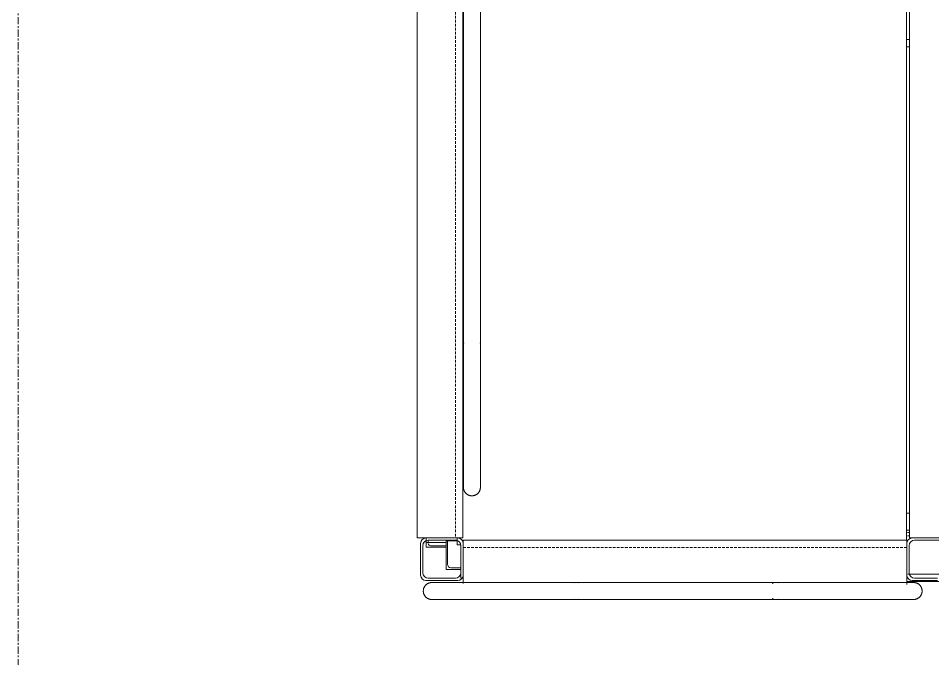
# Model space of a CAD drawing. Header units: centimetres. Extents: x -14291 to 3948, y -1225 to 8033.
# Drawn here: x -13115.2 to -12953.8, y 5462.3 to 5575.4 of the extents above; entities that cross this region are included whole.
import ezdxf

# ---------------------------------------------------------------- set-up
doc = ezdxf.new("R2010")
doc.units = ezdxf.units.CM
doc.linetypes.add('Grid Line', pattern=[2.2225, 1.27, -0.3175, 0.3175, -0.3175])
doc.linetypes.add('Hidden', pattern=[0.714375, 0.47625, -0.238125])
for name, color, linetype, lineweight in [('A-FLOR-HRAL', 7, 'Continuous', 9), ('S-BEAM', 7, 'Continuous', 9), ('S-COLS', 7, 'Continuous', 9), ('S-GRID', 7, 'Continuous', 9)]:
    doc.layers.add(name, color=color, linetype=linetype, lineweight=lineweight)

# ---------------------------------------------------------------- blocks, each defined once
blk = doc.blocks.new('HSS Rectangular-Column - 75 x 75-V64-N01 - Planta Envigados')
at = {"layer": 'S-COLS'}
for p, q in [((-2.8, 3.75), (2.8, 3.75)), ((2.4, 3.35), (-2.4, 3.35)), ((-3.75, -2.8), (-3.75, 2.8)), ((-3.35, 2.4), (-3.35, -2.4)), ((3.35, -2.4), (3.35, 2.4)), ((3.75, 2.8), (3.75, -2.37)), ((1.67, -3.75), (-2.8, -3.75)), ((-2.4, -3.35), (1.67, -3.35))]:
    blk.add_line(p, q, dxfattribs=at)
for centre, radius, start, end in [((-2.8, 2.8), 0.95, 90, 180), ((-2.4, 2.4), 0.952, 90, 180), ((2.4, 2.4), 0.953, 360, 90), ((2.8, 2.8), 0.95, 360, 90), ((-2.8, -2.8), 0.95, 180, 270), ((-2.4, -2.4), 0.953, 180, 270)]:
    blk.add_arc(centre, radius, start, end, dxfattribs=at)
blk = doc.blocks.new('HSS Rectangular-Column - 75 x 75-V65-N01 - Planta Envigados')
at = {"layer": 'S-COLS'}
for p, q in [((-2.8, 3.75), (2.8, 3.75)), ((2.3975, 3.35), (-2.3975, 3.35)), ((-3.75, -2.8), (-3.75, 2.8)), ((-3.35, 2.3975), (-3.35, -2.3975)), ((3.35, -2.3975), (3.35, 2.3975)), ((3.75, 2.8), (3.75, -2.8)), ((2.8, -3.75), (-2.8, -3.75)), ((-2.3975, -3.35), (2.3975, -3.35))]:
    blk.add_line(p, q, dxfattribs=at)
for centre, radius, start, end in [((-2.8, 2.8), 0.95, 90, 180), ((-2.8, 2.8), 0.95, 90, 180), ((-2.3975, 2.3975), 0.9525, 90, 180), ((2.3975, 2.3975), 0.9525, 70.653503, 90), ((2.3975, 2.3975), 0.9525, 360, 90), ((2.8, 2.8), 0.95, 360, 90), ((-2.3975, 2.3975), 0.9525, 120, 180), ((-2.8, -2.8), 0.95, 180, 270), ((-2.8, -2.8), 0.95, 180, 270), ((-2.3975, -2.3975), 0.9525, 180, 267.990393), ((-2.3975, -2.3975), 0.9525, 180, 270), ((2.3975, -2.3975), 0.9525, 270, 360), ((2.3975, -2.3975), 0.9525, 270, 360), ((2.8, -2.8), 0.95, 270, 360), ((2.8, -2.8), 0.95, 270, 300)]:
    blk.add_arc(centre, radius, start, end, dxfattribs=at)
blk = doc.blocks.new('C Shapes - C12X25-1752347-N01 - Planta Envigados')
at = {"layer": 'S-BEAM'}
for p, q in [((-94.71, 0.8), (-94.71, 1.71)), ((-94.71, 1.71), (99.64, 1.71)), ((99.64, 1.71), (99.64, 0.8)), ((-94.71, -6.34), (-94.71, -4.8)), ((99.64, -4.8), (99.64, -6.34)), ((99.64, -6.34), (-94.71, -6.34))]:
    blk.add_line(p, q, dxfattribs=at)
at = {"layer": 'S-BEAM', "linetype": 'Hidden'}
blk.add_line((-94.71, 0.42), (99.64, 0.42), dxfattribs=at)
blk = doc.blocks.new('C Shapes - C12X25-V66-N01 - Planta Envigados')
at = {"layer": 'S-BEAM'}
for p, q in [((-94.71, -0.24), (-94.71, 1.71)), ((-94.71, 1.71), (5.13, 1.71)), ((12.91, 1.71), (99.54, 1.71)), ((99.64, 1.63), (99.64, -0.24)), ((-94.71, -6.34), (-94.71, -5.84)), ((99.64, -6.34), (-94.71, -6.34)), ((99.64, -5.84), (99.64, -6.34))]:
    blk.add_line(p, q, dxfattribs=at)
at = {"layer": 'S-BEAM', "linetype": 'Hidden'}
for p, q in [((-94.71, 0.42), (11.71, 0.42)), ((12.91, 0.42), (99.64, 0.42))]:
    blk.add_line(p, q, dxfattribs=at)
blk = doc.blocks.new('C Shapes - C12X25-V67-N01 - Planta Envigados')
at = {"layer": 'S-BEAM'}
for p, q in [((19.89, 1.16), (19.89, 1.71)), ((19.89, 1.71), (98.21, 1.71)), ((98.21, 1.71), (98.21, 1.16)), ((19.89, -5.96), (19.89, -4.44)), ((98.21, -4.44), (98.21, -6.12))]:
    blk.add_line(p, q, dxfattribs=at)
at = {"layer": 'S-BEAM', "linetype": 'Hidden'}
blk.add_line((19.89, 0.42), (98.21, 0.42), dxfattribs=at)
blk = doc.blocks.new('C Shapes - C12X25-V68-N01 - Planta Envigados')
at = {"layer": 'S-BEAM'}
for p, q in [((97.96, 6.34), (98.32, 6.34)), ((19.15, -1.71), (19.15, -0.76)), ((19.55, -1.71), (19.15, -1.71))]:
    blk.add_line(p, q, dxfattribs=at)
blk = doc.blocks.new('M_L Equal Angles - L51X51X3_2-1755620-N01 - Planta Envigados')
at = {"layer": 'S-BEAM'}
for p, q in [((-13043.15, 5482.85), (-13043.15, 5482.05)), ((-13043.15, 5482.05), (-13039.66, 5482.05)), ((-13039.66, 5482.25), (-13042.19, 5482.25))]:
    blk.add_line(p, q, dxfattribs=at)
blk.add_ellipse((-13042.19, 5482.65), major_axis=(0.635, 0), ratio=0.627492, start_param=3.141593, end_param=4.712389, dxfattribs=at)
blk = doc.blocks.new('M_L Equal Angles - L51X51X3_2-1755893-N01 - Planta Envigados')
at = {"layer": 'S-BEAM'}
for p, q in [((-135.11, 1.2), (-135.11, 1.36)), ((-135.11, 1.36), (-134.31, 1.36)), ((-135.11, 1.2), (-135.11, 1.05)), ((-135.11, 1.05), (-135.11, 1.04)), ((-135.11, 1.04), (-134.68, 1.04)), ((-135.11, 0.41), (-135.11, 1.04)), ((-135.11, -2.14), (-135.11, 0.41)), ((60.04, 1.36), (63.79, 1.36)), ((60.42, 1.04), (63.79, 1.04)), ((63.79, 1.36), (63.79, 1.2)), ((63.79, 1.05), (63.79, 1.2)), ((63.79, 1.04), (63.79, 1.05)), ((63.79, 1.04), (63.79, 0.41)), ((63.79, 0.41), (63.79, -2.12)), ((60.44, -3.72), (61.14, -3.72))]:
    blk.add_line(p, q, dxfattribs=at)
at = {"layer": 'S-BEAM', "linetype": 'Hidden'}
for p, q in [((-135.11, 1.04), (-134.68, 1.04)), ((60.42, 1.04), (63.79, 1.04))]:
    blk.add_line(p, q, dxfattribs=at)
blk = doc.blocks.new('Railings 5 - Railings 1-1757025-N01 - Planta Envigados')
at = {"layer": 'A-FLOR-HRAL', "color": 8, "true_color": 0x808080}
for p, q in [((-12690.53, 5681.75), (-12690.54, 5681.75)), ((-12689.49, 5681.75), (-12690.53, 5681.75)), ((-12681.39, 5681.75), (-12682.72, 5681.75)), ((-12613.39, 5681.75), (-12681.39, 5681.75)), ((-12664.95, 5681.75), (-12666.42, 5681.75)), ((-12629.71, 5681.75), (-12631.18, 5681.75)), ((-12605.5, 5681.75), (-12605.95, 5681.75)), ((-12605.5, 5681.75), (-12605.49, 5681.75)), ((-12690.53, 5678.75), (-12689.49, 5678.75)), ((-12682.72, 5678.75), (-12681.39, 5678.75)), ((-12681.39, 5678.75), (-12613.39, 5678.75)), ((-12666.42, 5678.75), (-12664.95, 5678.75)), ((-12631.18, 5678.75), (-12629.71, 5678.75)), ((-12605.95, 5678.75), (-12605.5, 5678.75)), ((-12605.49, 5678.75), (-12605.5, 5678.75))]:
    blk.add_line(p, q, dxfattribs=at)
at = {"layer": 'A-FLOR-HRAL', "color": 8, "true_color": 0x808080, "flags": 128}
for points in [[(-12692.04, 5680.25), (-12692.04, 5680.31), (-12692.03, 5680.37), (-12692.03, 5680.43), (-12692.02, 5680.49), (-12692.01, 5680.55), (-12692, 5680.61), (-12691.98, 5680.67), (-12691.96, 5680.73), (-12691.94, 5680.78), (-12691.92, 5680.84), (-12691.9, 5680.89), (-12691.87, 5680.95), (-12691.84, 5681), (-12691.81, 5681.05), (-12691.78, 5681.1), (-12691.74, 5681.15), (-12691.71, 5681.2), (-12691.67, 5681.24), (-12691.63, 5681.29), (-12691.58, 5681.33), (-12691.54, 5681.37), (-12691.49, 5681.41), (-12691.45, 5681.45), (-12691.4, 5681.48), (-12691.35, 5681.52), (-12691.3, 5681.55), (-12691.25, 5681.58), (-12691.19, 5681.6), (-12691.14, 5681.63), (-12691.08, 5681.65), (-12691.03, 5681.67), (-12690.97, 5681.69), (-12690.91, 5681.71), (-12690.85, 5681.72), (-12690.79, 5681.73), (-12690.73, 5681.74), (-12690.68, 5681.75), (-12690.62, 5681.75), (-12690.56, 5681.75), (-12690.54, 5681.75)], [(-12690.54, 5681.75), (-12690.53, 5681.75), (-12690.51, 5681.75), (-12690.48, 5681.75), (-12690.44, 5681.75), (-12690.38, 5681.75), (-12690.31, 5681.75), (-12690.23, 5681.75), (-12690.13, 5681.75), (-12690.03, 5681.75), (-12689.91, 5681.75), (-12689.78, 5681.75), (-12689.63, 5681.75), (-12689.48, 5681.75), (-12689.32, 5681.75), (-12689.14, 5681.75), (-12688.96, 5681.75), (-12688.76, 5681.75), (-12688.55, 5681.75), (-12688.34, 5681.75), (-12688.11, 5681.75), (-12687.88, 5681.75), (-12687.64, 5681.75), (-12687.39, 5681.75), (-12687.13, 5681.75), (-12686.86, 5681.75), (-12686.59, 5681.75), (-12686.31, 5681.75), (-12686.02, 5681.75), (-12685.73, 5681.75), (-12685.44, 5681.75), (-12685.14, 5681.75), (-12684.83, 5681.75), (-12684.52, 5681.75), (-12684.21, 5681.75), (-12683.9, 5681.75), (-12683.58, 5681.75), (-12683.26, 5681.75), (-12682.95, 5681.75), (-12682.72, 5681.75)], [(-12681.39, 5681.75), (-12681.71, 5681.75), (-12682.03, 5681.75), (-12682.35, 5681.75), (-12682.67, 5681.75), (-12682.99, 5681.75), (-12683.3, 5681.75), (-12683.61, 5681.75), (-12683.92, 5681.75), (-12684.22, 5681.75), (-12684.52, 5681.75), (-12684.81, 5681.75), (-12685.1, 5681.75), (-12685.38, 5681.75), (-12685.66, 5681.75), (-12685.93, 5681.75), (-12686.19, 5681.75), (-12686.45, 5681.75), (-12686.69, 5681.75), (-12686.93, 5681.75), (-12687.16, 5681.75), (-12687.38, 5681.75), (-12687.6, 5681.75), (-12687.8, 5681.75), (-12687.99, 5681.75), (-12688.17, 5681.75), (-12688.34, 5681.75), (-12688.5, 5681.75), (-12688.65, 5681.75), (-12688.79, 5681.75), (-12688.91, 5681.75), (-12689.03, 5681.75), (-12689.13, 5681.75), (-12689.22, 5681.75), (-12689.3, 5681.75), (-12689.36, 5681.75), (-12689.41, 5681.75), (-12689.45, 5681.75), (-12689.48, 5681.75), (-12689.49, 5681.75)], [(-12605.49, 5681.75), (-12605.5, 5681.75), (-12605.52, 5681.75), (-12605.55, 5681.75), (-12605.6, 5681.75), (-12605.65, 5681.75), (-12605.72, 5681.75), (-12605.81, 5681.75), (-12605.9, 5681.75), (-12606.01, 5681.75), (-12606.13, 5681.75), (-12606.26, 5681.75), (-12606.4, 5681.75), (-12606.55, 5681.75), (-12606.72, 5681.75), (-12606.89, 5681.75), (-12607.08, 5681.75), (-12607.27, 5681.75), (-12607.48, 5681.75), (-12607.7, 5681.75), (-12607.92, 5681.75), (-12608.15, 5681.75), (-12608.4, 5681.75), (-12608.65, 5681.75), (-12608.91, 5681.75), (-12609.17, 5681.75), (-12609.44, 5681.75), (-12609.72, 5681.75), (-12610.01, 5681.75), (-12610.3, 5681.75), (-12610.6, 5681.75), (-12610.9, 5681.75), (-12611.2, 5681.75), (-12611.51, 5681.75), (-12611.82, 5681.75), (-12612.13, 5681.75), (-12612.45, 5681.75), (-12612.77, 5681.75), (-12613.09, 5681.75), (-12613.39, 5681.75)], [(-12613.17, 5681.75), (-12612.86, 5681.75), (-12612.54, 5681.75), (-12612.23, 5681.75), (-12611.92, 5681.75), (-12611.61, 5681.75), (-12611.3, 5681.75), (-12611, 5681.75), (-12610.71, 5681.75), (-12610.42, 5681.75), (-12610.14, 5681.75), (-12609.86, 5681.75), (-12609.59, 5681.75), (-12609.32, 5681.75), (-12609.06, 5681.75), (-12608.81, 5681.75), (-12608.57, 5681.75), (-12608.34, 5681.75), (-12608.12, 5681.75), (-12607.9, 5681.75), (-12607.7, 5681.75), (-12607.5, 5681.75), (-12607.32, 5681.75), (-12607.15, 5681.75), (-12606.98, 5681.75), (-12606.83, 5681.75), (-12606.69, 5681.75), (-12606.56, 5681.75), (-12606.45, 5681.75), (-12606.34, 5681.75), (-12606.25, 5681.75), (-12606.17, 5681.75), (-12606.1, 5681.75), (-12606.05, 5681.75), (-12606, 5681.75), (-12605.97, 5681.75), (-12605.96, 5681.75), (-12605.95, 5681.75)], [(-12605.49, 5681.75), (-12605.43, 5681.75), (-12605.37, 5681.75), (-12605.31, 5681.74), (-12605.26, 5681.74), (-12605.2, 5681.72), (-12605.14, 5681.71), (-12605.08, 5681.7), (-12605.02, 5681.68), (-12604.97, 5681.66), (-12604.91, 5681.64), (-12604.86, 5681.61), (-12604.8, 5681.58), (-12604.75, 5681.56), (-12604.7, 5681.53), (-12604.65, 5681.49), (-12604.6, 5681.46), (-12604.55, 5681.42), (-12604.51, 5681.38), (-12604.46, 5681.34), (-12604.42, 5681.3), (-12604.38, 5681.26), (-12604.34, 5681.21), (-12604.3, 5681.16), (-12604.27, 5681.11), (-12604.23, 5681.06), (-12604.2, 5681.01), (-12604.17, 5680.96), (-12604.14, 5680.91), (-12604.12, 5680.85), (-12604.1, 5680.8), (-12604.08, 5680.74), (-12604.06, 5680.68), (-12604.04, 5680.63), (-12604.03, 5680.57), (-12604.02, 5680.51), (-12604.01, 5680.45), (-12604, 5680.39), (-12604, 5680.33), (-12603.99, 5680.27), (-12603.99, 5680.25)], [(-12690.54, 5678.75), (-12690.6, 5678.76), (-12690.66, 5678.76), (-12690.72, 5678.76), (-12690.78, 5678.77), (-12690.84, 5678.78), (-12690.9, 5678.8), (-12690.95, 5678.81), (-12691.01, 5678.83), (-12691.07, 5678.85), (-12691.12, 5678.87), (-12691.18, 5678.9), (-12691.23, 5678.92), (-12691.28, 5678.95), (-12691.34, 5678.98), (-12691.39, 5679.02), (-12691.43, 5679.05), (-12691.48, 5679.09), (-12691.53, 5679.13), (-12691.57, 5679.17), (-12691.62, 5679.21), (-12691.66, 5679.25), (-12691.7, 5679.3), (-12691.73, 5679.35), (-12691.77, 5679.39), (-12691.8, 5679.44), (-12691.83, 5679.49), (-12691.86, 5679.55), (-12691.89, 5679.6), (-12691.91, 5679.66), (-12691.94, 5679.71), (-12691.96, 5679.77), (-12691.98, 5679.82), (-12691.99, 5679.88), (-12692.01, 5679.94), (-12692.02, 5680), (-12692.03, 5680.06), (-12692.03, 5680.12), (-12692.04, 5680.18), (-12692.04, 5680.24), (-12692.04, 5680.25)], [(-12603.99, 5680.25), (-12604, 5680.19), (-12604, 5680.13), (-12604, 5680.07), (-12604.01, 5680.02), (-12604.02, 5679.96), (-12604.04, 5679.9), (-12604.05, 5679.84), (-12604.07, 5679.78), (-12604.09, 5679.73), (-12604.11, 5679.67), (-12604.14, 5679.62), (-12604.16, 5679.56), (-12604.19, 5679.51), (-12604.22, 5679.46), (-12604.26, 5679.41), (-12604.29, 5679.36), (-12604.33, 5679.31), (-12604.37, 5679.27), (-12604.41, 5679.22), (-12604.45, 5679.18), (-12604.49, 5679.14), (-12604.54, 5679.1), (-12604.59, 5679.06), (-12604.63, 5679.03), (-12604.68, 5678.99), (-12604.73, 5678.96), (-12604.79, 5678.93), (-12604.84, 5678.9), (-12604.9, 5678.88), (-12604.95, 5678.86), (-12605.01, 5678.84), (-12605.06, 5678.82), (-12605.12, 5678.8), (-12605.18, 5678.79), (-12605.24, 5678.78), (-12605.3, 5678.77), (-12605.36, 5678.76), (-12605.42, 5678.76), (-12605.48, 5678.75), (-12605.49, 5678.75)], [(-12682.72, 5678.75), (-12683.04, 5678.75), (-12683.36, 5678.75), (-12683.68, 5678.75), (-12683.99, 5678.75), (-12684.31, 5678.75), (-12684.62, 5678.75), (-12684.92, 5678.75), (-12685.23, 5678.75), (-12685.53, 5678.75), (-12685.82, 5678.75), (-12686.11, 5678.75), (-12686.39, 5678.75), (-12686.67, 5678.75), (-12686.94, 5678.75), (-12687.2, 5678.75), (-12687.46, 5678.75), (-12687.71, 5678.75), (-12687.95, 5678.75), (-12688.18, 5678.75), (-12688.4, 5678.75), (-12688.62, 5678.75), (-12688.82, 5678.75), (-12689.01, 5678.75), (-12689.19, 5678.75), (-12689.37, 5678.75), (-12689.53, 5678.75), (-12689.68, 5678.75), (-12689.82, 5678.75), (-12689.94, 5678.75), (-12690.06, 5678.75), (-12690.16, 5678.75), (-12690.25, 5678.75), (-12690.33, 5678.75), (-12690.4, 5678.75), (-12690.45, 5678.75), (-12690.49, 5678.75), (-12690.52, 5678.75), (-12690.54, 5678.75), (-12690.54, 5678.75)], [(-12690.54, 5678.75), (-12690.53, 5678.75), (-12690.53, 5678.75)], [(-12689.49, 5678.75), (-12689.47, 5678.75), (-12689.43, 5678.75), (-12689.39, 5678.75), (-12689.33, 5678.75), (-12689.26, 5678.75), (-12689.17, 5678.75), (-12689.08, 5678.75), (-12688.97, 5678.75), (-12688.85, 5678.75), (-12688.71, 5678.75), (-12688.57, 5678.75), (-12688.42, 5678.75), (-12688.25, 5678.75), (-12688.07, 5678.75), (-12687.89, 5678.75), (-12687.69, 5678.75), (-12687.48, 5678.75), (-12687.26, 5678.75), (-12687.04, 5678.75), (-12686.8, 5678.75), (-12686.56, 5678.75), (-12686.31, 5678.75), (-12686.05, 5678.75), (-12685.78, 5678.75), (-12685.51, 5678.75), (-12685.23, 5678.75), (-12684.94, 5678.75), (-12684.65, 5678.75), (-12684.35, 5678.75), (-12684.05, 5678.75), (-12683.75, 5678.75), (-12683.44, 5678.75), (-12683.13, 5678.75), (-12682.81, 5678.75), (-12682.49, 5678.75), (-12682.18, 5678.75), (-12681.86, 5678.75), (-12681.54, 5678.75), (-12681.39, 5678.75)], [(-12613.39, 5678.75), (-12613.07, 5678.75), (-12612.75, 5678.75), (-12612.44, 5678.75), (-12612.12, 5678.75), (-12611.81, 5678.75), (-12611.49, 5678.75), (-12611.19, 5678.75), (-12610.88, 5678.75), (-12610.58, 5678.75), (-12610.29, 5678.75), (-12610, 5678.75), (-12609.71, 5678.75), (-12609.43, 5678.75), (-12609.16, 5678.75), (-12608.89, 5678.75), (-12608.64, 5678.75), (-12608.39, 5678.75), (-12608.14, 5678.75), (-12607.91, 5678.75), (-12607.69, 5678.75), (-12607.47, 5678.75), (-12607.26, 5678.75), (-12607.07, 5678.75), (-12606.88, 5678.75), (-12606.71, 5678.75), (-12606.54, 5678.75), (-12606.39, 5678.75), (-12606.25, 5678.75), (-12606.12, 5678.75), (-12606, 5678.75), (-12605.9, 5678.75), (-12605.8, 5678.75), (-12605.72, 5678.75), (-12605.65, 5678.75), (-12605.59, 5678.75), (-12605.55, 5678.75), (-12605.52, 5678.75), (-12605.5, 5678.75), (-12605.49, 5678.75)], [(-12605.95, 5678.75), (-12605.97, 5678.75), (-12605.99, 5678.75), (-12606.03, 5678.75), (-12606.08, 5678.75), (-12606.14, 5678.75), (-12606.22, 5678.75), (-12606.31, 5678.75), (-12606.41, 5678.75), (-12606.52, 5678.75), (-12606.65, 5678.75), (-12606.78, 5678.75), (-12606.93, 5678.75), (-12607.09, 5678.75), (-12607.26, 5678.75), (-12607.44, 5678.75), (-12607.63, 5678.75), (-12607.83, 5678.75), (-12608.04, 5678.75), (-12608.26, 5678.75), (-12608.49, 5678.75), (-12608.73, 5678.75), (-12608.98, 5678.75), (-12609.23, 5678.75), (-12609.49, 5678.75), (-12609.76, 5678.75), (-12610.04, 5678.75), (-12610.32, 5678.75), (-12610.61, 5678.75), (-12610.9, 5678.75), (-12611.2, 5678.75), (-12611.5, 5678.75), (-12611.81, 5678.75), (-12612.12, 5678.75), (-12612.43, 5678.75), (-12612.75, 5678.75), (-12613.06, 5678.75), (-12613.38, 5678.75)]]:
    blk.add_lwpolyline(points, dxfattribs=at)
at = {"layer": 'A-FLOR-HRAL', "color": 8, "true_color": 0x808080}
for centre, start_param, end_param in [((-12664.95, 5680.25), 6.021386, 6.544985), ((-12629.71, 5680.25), 6.021386, 6.806784), ((-12664.95, 5680.25), 2.879793, 3.403392), ((-12629.71, 5680.25), 2.617994, 3.403392)]:
    blk.add_ellipse(centre, major_axis=(0, 1.5), ratio=0.999929, start_param=start_param, end_param=end_param, dxfattribs=at)
blk = doc.blocks.new('Railings 9 - Railings 1-1759077-N01 - Planta Envigados')
at = {"layer": 'A-FLOR-HRAL', "color": 8, "true_color": 0x808080, "flags": 128}
for points in [[(-12608.4, 5681.75), (-12608.65, 5681.75), (-12608.91, 5681.75)], [(-12608.81, 5681.75), (-12608.57, 5681.75), (-12608.34, 5681.75)], [(-12608.49, 5678.75), (-12608.73, 5678.75), (-12608.98, 5678.75)], [(-12608.89, 5678.75), (-12608.64, 5678.75), (-12608.39, 5678.75)]]:
    blk.add_lwpolyline(points, dxfattribs=at)
blk = doc.blocks.new('Railings 10 - Railings 8-1759147-N01 - Planta Envigados')
at = {"layer": 'A-FLOR-HRAL', "color": 8, "true_color": 0x808080}
for p, q in [((-13045.89, 5664.73), (-13045.89, 5500.95)), ((-13042.89, 5500.95), (-13042.89, 5664.73))]:
    blk.add_line(p, q, dxfattribs=at)
at = {"layer": 'A-FLOR-HRAL', "color": 8, "true_color": 0x808080, "flags": 128}
for points in [[(-13045.89, 5672.73), (-13045.89, 5672.79), (-13045.88, 5672.85), (-13045.88, 5672.91), (-13045.87, 5672.97), (-13045.86, 5673.02), (-13045.84, 5673.08), (-13045.83, 5673.14), (-13045.81, 5673.2), (-13045.79, 5673.25), (-13045.77, 5673.31), (-13045.74, 5673.37), (-13045.72, 5673.42), (-13045.69, 5673.47), (-13045.66, 5673.52), (-13045.62, 5673.57), (-13045.59, 5673.62), (-13045.55, 5673.67), (-13045.51, 5673.72), (-13045.47, 5673.76), (-13045.43, 5673.8), (-13045.39, 5673.84), (-13045.34, 5673.88), (-13045.3, 5673.92), (-13045.25, 5673.96), (-13045.2, 5673.99), (-13045.15, 5674.02), (-13045.09, 5674.05), (-13045.04, 5674.08), (-13044.99, 5674.1), (-13044.93, 5674.12), (-13044.87, 5674.15), (-13044.82, 5674.16), (-13044.76, 5674.18), (-13044.7, 5674.19), (-13044.64, 5674.2), (-13044.58, 5674.21), (-13044.52, 5674.22), (-13044.46, 5674.22), (-13044.4, 5674.23), (-13044.39, 5674.23)], [(-13044.39, 5674.23), (-13044.33, 5674.23), (-13044.27, 5674.22), (-13044.21, 5674.22), (-13044.15, 5674.21), (-13044.09, 5674.2), (-13044.03, 5674.18), (-13043.97, 5674.17), (-13043.91, 5674.15), (-13043.86, 5674.13), (-13043.8, 5674.11), (-13043.75, 5674.08), (-13043.69, 5674.06), (-13043.64, 5674.03), (-13043.59, 5674), (-13043.54, 5673.96), (-13043.49, 5673.93), (-13043.44, 5673.89), (-13043.4, 5673.85), (-13043.35, 5673.81), (-13043.31, 5673.77), (-13043.27, 5673.73), (-13043.23, 5673.68), (-13043.19, 5673.64), (-13043.16, 5673.59), (-13043.12, 5673.54), (-13043.09, 5673.49), (-13043.06, 5673.43), (-13043.04, 5673.38), (-13043.01, 5673.33), (-13042.99, 5673.27), (-13042.97, 5673.21), (-13042.95, 5673.16), (-13042.93, 5673.1), (-13042.92, 5673.04), (-13042.91, 5672.98), (-13042.9, 5672.92), (-13042.89, 5672.86), (-13042.89, 5672.8), (-13042.89, 5672.74), (-13042.89, 5672.73)], [(-13045.89, 5672.73), (-13045.89, 5672.72), (-13045.89, 5672.7), (-13045.89, 5672.67), (-13045.89, 5672.62), (-13045.89, 5672.57), (-13045.89, 5672.5), (-13045.89, 5672.41), (-13045.89, 5672.32), (-13045.89, 5672.21), (-13045.89, 5672.09), (-13045.89, 5671.96), (-13045.89, 5671.82), (-13045.89, 5671.67), (-13045.89, 5671.5), (-13045.89, 5671.33), (-13045.89, 5671.14), (-13045.89, 5670.95), (-13045.89, 5670.74), (-13045.89, 5670.53), (-13045.89, 5670.3), (-13045.89, 5670.07), (-13045.89, 5669.82), (-13045.89, 5669.57), (-13045.89, 5669.31), (-13045.89, 5669.05), (-13045.89, 5668.78), (-13045.89, 5668.5), (-13045.89, 5668.21), (-13045.89, 5667.92), (-13045.89, 5667.63), (-13045.89, 5667.32), (-13045.89, 5667.02), (-13045.89, 5666.71), (-13045.89, 5666.4), (-13045.89, 5666.09), (-13045.89, 5665.77), (-13045.89, 5665.45), (-13045.89, 5665.13), (-13045.89, 5664.81), (-13045.89, 5664.73)], [(-13045.89, 5664.73), (-13045.89, 5665.05), (-13045.89, 5665.37), (-13045.89, 5665.68), (-13045.89, 5666), (-13045.89, 5666.32), (-13045.89, 5666.63), (-13045.89, 5666.94), (-13045.89, 5667.24), (-13045.89, 5667.54), (-13045.89, 5667.84), (-13045.89, 5668.13), (-13045.89, 5668.42), (-13045.89, 5668.7), (-13045.89, 5668.98), (-13045.89, 5669.24), (-13045.89, 5669.5), (-13045.89, 5669.76), (-13045.89, 5670), (-13045.89, 5670.24), (-13045.89, 5670.47), (-13045.89, 5670.68), (-13045.89, 5670.89), (-13045.89, 5671.09), (-13045.89, 5671.28), (-13045.89, 5671.46), (-13045.89, 5671.63), (-13045.89, 5671.78), (-13045.89, 5671.93), (-13045.89, 5672.06), (-13045.89, 5672.18), (-13045.89, 5672.29), (-13045.89, 5672.39), (-13045.89, 5672.48), (-13045.89, 5672.55), (-13045.89, 5672.61), (-13045.89, 5672.66), (-13045.89, 5672.69), (-13045.89, 5672.72), (-13045.89, 5672.73)], [(-13042.89, 5664.73), (-13042.89, 5665.05), (-13042.89, 5665.37), (-13042.89, 5665.68), (-13042.89, 5666), (-13042.89, 5666.32), (-13042.89, 5666.63), (-13042.89, 5666.94), (-13042.89, 5667.24), (-13042.89, 5667.54), (-13042.89, 5667.84), (-13042.89, 5668.13), (-13042.89, 5668.42), (-13042.89, 5668.7), (-13042.89, 5668.98), (-13042.89, 5669.24), (-13042.89, 5669.5), (-13042.89, 5669.76), (-13042.89, 5670), (-13042.89, 5670.24), (-13042.89, 5670.47), (-13042.89, 5670.68), (-13042.89, 5670.89), (-13042.89, 5671.09), (-13042.89, 5671.28), (-13042.89, 5671.46), (-13042.89, 5671.63), (-13042.89, 5671.78), (-13042.89, 5671.93), (-13042.89, 5672.06), (-13042.89, 5672.18), (-13042.89, 5672.29), (-13042.89, 5672.39), (-13042.89, 5672.48), (-13042.89, 5672.55), (-13042.89, 5672.61), (-13042.89, 5672.66), (-13042.89, 5672.69), (-13042.89, 5672.72), (-13042.89, 5672.73)], [(-13042.89, 5672.73), (-13042.89, 5672.72), (-13042.89, 5672.7), (-13042.89, 5672.67), (-13042.89, 5672.62), (-13042.89, 5672.57), (-13042.89, 5672.5), (-13042.89, 5672.41), (-13042.89, 5672.32), (-13042.89, 5672.21), (-13042.89, 5672.09), (-13042.89, 5671.96), (-13042.89, 5671.82), (-13042.89, 5671.67), (-13042.89, 5671.5), (-13042.89, 5671.33), (-13042.89, 5671.14), (-13042.89, 5670.95), (-13042.89, 5670.74), (-13042.89, 5670.53), (-13042.89, 5670.3), (-13042.89, 5670.07), (-13042.89, 5669.82), (-13042.89, 5669.57), (-13042.89, 5669.31), (-13042.89, 5669.05), (-13042.89, 5668.78), (-13042.89, 5668.5), (-13042.89, 5668.21), (-13042.89, 5667.92), (-13042.89, 5667.63), (-13042.89, 5667.32), (-13042.89, 5667.02), (-13042.89, 5666.71), (-13042.89, 5666.4), (-13042.89, 5666.09), (-13042.89, 5665.77), (-13042.89, 5665.45), (-13042.89, 5665.13), (-13042.89, 5664.81), (-13042.89, 5664.73)], [(-13045.89, 5492.95), (-13045.89, 5492.96), (-13045.89, 5492.98), (-13045.89, 5493.01), (-13045.89, 5493.06), (-13045.89, 5493.11), (-13045.89, 5493.18), (-13045.89, 5493.27), (-13045.89, 5493.36), (-13045.89, 5493.47), (-13045.89, 5493.59), (-13045.89, 5493.72), (-13045.89, 5493.86), (-13045.89, 5494.01), (-13045.89, 5494.18), (-13045.89, 5494.35), (-13045.89, 5494.54), (-13045.89, 5494.73), (-13045.89, 5494.94), (-13045.89, 5495.16), (-13045.89, 5495.38), (-13045.89, 5495.62), (-13045.89, 5495.86), (-13045.89, 5496.11), (-13045.89, 5496.37), (-13045.89, 5496.63), (-13045.89, 5496.91), (-13045.89, 5497.18), (-13045.89, 5497.47), (-13045.89, 5497.76), (-13045.89, 5498.06), (-13045.89, 5498.36), (-13045.89, 5498.66), (-13045.89, 5498.97), (-13045.89, 5499.28), (-13045.89, 5499.6), (-13045.89, 5499.91), (-13045.89, 5500.23), (-13045.89, 5500.55), (-13045.89, 5500.87), (-13045.89, 5500.95)], [(-13045.89, 5500.95), (-13045.89, 5500.63), (-13045.89, 5500.32), (-13045.89, 5500), (-13045.89, 5499.68), (-13045.89, 5499.37), (-13045.89, 5499.05), (-13045.89, 5498.74), (-13045.89, 5498.44), (-13045.89, 5498.14), (-13045.89, 5497.84), (-13045.89, 5497.55), (-13045.89, 5497.26), (-13045.89, 5496.98), (-13045.89, 5496.71), (-13045.89, 5496.44), (-13045.89, 5496.18), (-13045.89, 5495.92), (-13045.89, 5495.68), (-13045.89, 5495.44), (-13045.89, 5495.22), (-13045.89, 5495), (-13045.89, 5494.79), (-13045.89, 5494.59), (-13045.89, 5494.4), (-13045.89, 5494.22), (-13045.89, 5494.06), (-13045.89, 5493.9), (-13045.89, 5493.75), (-13045.89, 5493.62), (-13045.89, 5493.5), (-13045.89, 5493.39), (-13045.89, 5493.29), (-13045.89, 5493.21), (-13045.89, 5493.13), (-13045.89, 5493.07), (-13045.89, 5493.02), (-13045.89, 5492.99), (-13045.89, 5492.97), (-13045.89, 5492.96)], [(-13042.89, 5500.95), (-13042.89, 5500.63), (-13042.89, 5500.32), (-13042.89, 5500), (-13042.89, 5499.68), (-13042.89, 5499.37), (-13042.89, 5499.05), (-13042.89, 5498.74), (-13042.89, 5498.44), (-13042.89, 5498.14), (-13042.89, 5497.84), (-13042.89, 5497.55), (-13042.89, 5497.26), (-13042.89, 5496.98), (-13042.89, 5496.71), (-13042.89, 5496.44), (-13042.89, 5496.18), (-13042.89, 5495.92), (-13042.89, 5495.68), (-13042.89, 5495.44), (-13042.89, 5495.22), (-13042.89, 5495), (-13042.89, 5494.79), (-13042.89, 5494.59), (-13042.89, 5494.4), (-13042.89, 5494.22), (-13042.89, 5494.06), (-13042.89, 5493.9), (-13042.89, 5493.75), (-13042.89, 5493.62), (-13042.89, 5493.5), (-13042.89, 5493.39), (-13042.89, 5493.29), (-13042.89, 5493.21), (-13042.89, 5493.13), (-13042.89, 5493.07), (-13042.89, 5493.02), (-13042.89, 5492.99), (-13042.89, 5492.97), (-13042.89, 5492.96)], [(-13042.89, 5492.95), (-13042.89, 5492.96), (-13042.89, 5492.98), (-13042.89, 5493.01), (-13042.89, 5493.06), (-13042.89, 5493.11), (-13042.89, 5493.18), (-13042.89, 5493.27), (-13042.89, 5493.36), (-13042.89, 5493.47), (-13042.89, 5493.59), (-13042.89, 5493.72), (-13042.89, 5493.86), (-13042.89, 5494.01), (-13042.89, 5494.18), (-13042.89, 5494.35), (-13042.89, 5494.54), (-13042.89, 5494.73), (-13042.89, 5494.94), (-13042.89, 5495.16), (-13042.89, 5495.38), (-13042.89, 5495.62), (-13042.89, 5495.86), (-13042.89, 5496.11), (-13042.89, 5496.37), (-13042.89, 5496.63), (-13042.89, 5496.91), (-13042.89, 5497.18), (-13042.89, 5497.47), (-13042.89, 5497.76), (-13042.89, 5498.06), (-13042.89, 5498.36), (-13042.89, 5498.66), (-13042.89, 5498.97), (-13042.89, 5499.28), (-13042.89, 5499.6), (-13042.89, 5499.91), (-13042.89, 5500.23), (-13042.89, 5500.55), (-13042.89, 5500.87), (-13042.89, 5500.95)], [(-13044.39, 5491.45), (-13044.45, 5491.46), (-13044.51, 5491.46), (-13044.57, 5491.47), (-13044.63, 5491.47), (-13044.68, 5491.48), (-13044.74, 5491.5), (-13044.8, 5491.51), (-13044.86, 5491.53), (-13044.91, 5491.55), (-13044.97, 5491.57), (-13045.03, 5491.6), (-13045.08, 5491.62), (-13045.13, 5491.65), (-13045.18, 5491.68), (-13045.23, 5491.72), (-13045.28, 5491.75), (-13045.33, 5491.79), (-13045.38, 5491.83), (-13045.42, 5491.87), (-13045.46, 5491.91), (-13045.5, 5491.95), (-13045.54, 5492), (-13045.58, 5492.05), (-13045.62, 5492.09), (-13045.65, 5492.14), (-13045.68, 5492.2), (-13045.71, 5492.25), (-13045.74, 5492.3), (-13045.76, 5492.36), (-13045.78, 5492.41), (-13045.81, 5492.47), (-13045.82, 5492.52), (-13045.84, 5492.58), (-13045.85, 5492.64), (-13045.86, 5492.7), (-13045.87, 5492.76), (-13045.88, 5492.82), (-13045.88, 5492.88), (-13045.89, 5492.94), (-13045.89, 5492.95)], [(-13042.89, 5492.95), (-13042.89, 5492.89), (-13042.89, 5492.84), (-13042.9, 5492.78), (-13042.91, 5492.72), (-13042.92, 5492.66), (-13042.93, 5492.6), (-13042.94, 5492.54), (-13042.96, 5492.48), (-13042.98, 5492.43), (-13043, 5492.37), (-13043.03, 5492.32), (-13043.06, 5492.26), (-13043.08, 5492.21), (-13043.12, 5492.16), (-13043.15, 5492.11), (-13043.18, 5492.06), (-13043.22, 5492.01), (-13043.26, 5491.97), (-13043.3, 5491.92), (-13043.34, 5491.88), (-13043.39, 5491.84), (-13043.43, 5491.8), (-13043.48, 5491.76), (-13043.53, 5491.73), (-13043.58, 5491.69), (-13043.63, 5491.66), (-13043.68, 5491.63), (-13043.73, 5491.6), (-13043.79, 5491.58), (-13043.84, 5491.56), (-13043.9, 5491.54), (-13043.96, 5491.52), (-13044.01, 5491.5), (-13044.07, 5491.49), (-13044.13, 5491.48), (-13044.19, 5491.47), (-13044.25, 5491.46), (-13044.31, 5491.46), (-13044.37, 5491.45), (-13044.39, 5491.45)]]:
    blk.add_lwpolyline(points, dxfattribs=at)
at = {"layer": 'A-FLOR-HRAL', "color": 8, "true_color": 0x808080}
for centre, start, end in [((-13044.39, 5647.7), 300, 60), ((-13044.39, 5647.7), 135, 225), ((-13044.39, 5518.79), 180, 195), ((-13044.39, 5518.79), 345, 0)]:
    blk.add_arc(centre, 1.5, start, end, dxfattribs=at)
blk = doc.blocks.new('Railings 18 - Railings 16-1763403-N01 - Planta Envigados')
at = {"layer": 'A-FLOR-HRAL', "color": 8, "true_color": 0x808080}
for p, q in [((-12958.39, 5483.26), (-12958.39, 5674.06)), ((-13037.7, 5483.56), (-13037.7, 5482.42)), ((-13037.19, 5482.42), (-13037.7, 5482.42))]:
    blk.add_line(p, q, dxfattribs=at)
blk = doc.blocks.new('M_L Equal Angles - L51X51X3_2-V72-N01 - Planta Envigados')
at = {"layer": 'S-BEAM'}
for p, q in [((-13039.52, 5483.16), (-13039.66, 5483.16)), ((-13039.66, 5483.16), (-13039.66, 5478.08)), ((-13037.7, 5483.16), (-13039.52, 5483.16)), ((-13039.38, 5479.03), (-13039.38, 5483)), ((-13039.66, 5478.08), (-13037.19, 5478.08)), ((-13037.19, 5478.4), (-13038.81, 5478.4))]:
    blk.add_line(p, q, dxfattribs=at)
for centre, major_axis, start_param, end_param in [((-13039.52, 5483), (0, 0.159), 4.712389, 6.283185), ((-13038.81, 5479.03), (0, 0.635), 1.570796, 3.141593)]:
    blk.add_ellipse(centre, major_axis=major_axis, ratio=0.898794, start_param=start_param, end_param=end_param, dxfattribs=at)

msp = doc.modelspace()

# ---------------------------------------------------------------- linework, layer by layer
at = {"layer": 'S-BEAM'}
for p, q in [((-12957.886, 5571.686), (-12958.39, 5571.686)), ((-12958.39, 5570.391), (-12957.886, 5570.391)), ((-12957.886, 5484.033), (-12958.239, 5484.033)), ((-12951.262, 5477.277), (-12958.161, 5477.277)), ((-12958.239, 5475.981), (-12949.595, 5475.981))]:
    msp.add_line(p, q, dxfattribs=at)
at = {"layer": 'S-GRID', "color": 253, "linetype": 'Grid Line', "true_color": 0xaaaaaa}
msp.add_line((-13115.164, 7882.574), (-13115.164, -1075.311), dxfattribs=at)

# ---------------------------------------------------------------- block references
at = {"layer": 'A-FLOR-HRAL', "color": 8, "true_color": 0x808080}
for name, p in [('Railings 18 - Railings 16-1763403-N01 - Planta Envigados', (0, 0)), ('Railings 10 - Railings 8-1759147-N01 - Planta Envigados', (9.295, -0.359)), ('Railings 9 - Railings 1-1759077-N01 - Planta Envigados', (-349.495, -193.698)), ('Railings 5 - Railings 1-1757025-N01 - Planta Envigados', (-351.638, -205.964))]:
    msp.add_blockref(name, p, dxfattribs=at)
at = {"layer": 'S-BEAM'}
for name, p, rotation in [('M_L Equal Angles - L51X51X3_2-1755893-N01 - Planta Envigados', (-13041.786, 5617.962), 90), ('C Shapes - C12X25-1752347-N01 - Planta Envigados', (-13038.404, 5583.296), 270), ('C Shapes - C12X25-V66-N01 - Planta Envigados', (-12951.546, 5583.296), 270)]:
    msp.add_blockref(name, p, dxfattribs=dict(at, rotation=rotation))
for name, p in [('C Shapes - C12X25-V68-N01 - Planta Envigados', (-13056.203, 5478.262)), ('M_L Equal Angles - L51X51X3_2-1755620-N01 - Planta Envigados', (0, 0)), ('M_L Equal Angles - L51X51X3_2-V72-N01 - Planta Envigados', (0, 0)), ('C Shapes - C12X25-V67-N01 - Planta Envigados', (-13056.544, 5481.547))]:
    msp.add_blockref(name, p, dxfattribs=at)
at = {"layer": 'S-COLS'}
for name, p in [('HSS Rectangular-Column - 75 x 75-V65-N01 - Planta Envigados', (-13040.404, 5479.904)), ('HSS Rectangular-Column - 75 x 75-V64-N01 - Planta Envigados', (-12954.582, 5479.904))]:
    msp.add_blockref(name, p, dxfattribs=at)

doc.saveas('drawing.dxf')
